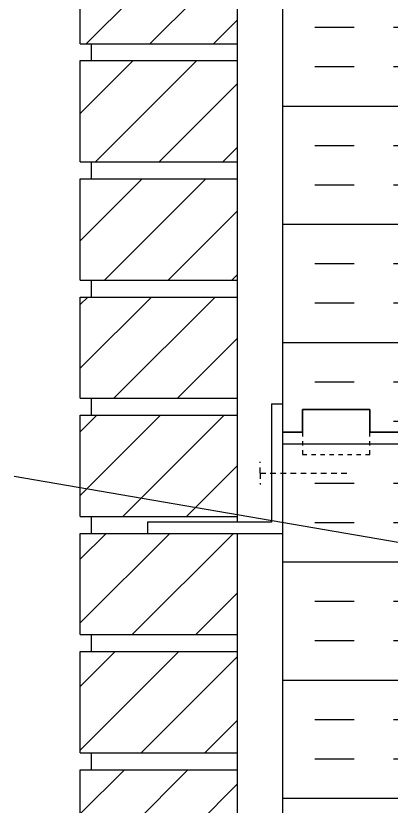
# Model space of a CAD drawing. Header units: inches. Extents: x 16 to 68.3, y 21.2 to 93.9.
# Drawn here: x 33.45 to 41.79, y 66.62 to 84.18 of the extents above; entities that cross this region are included whole.
import ezdxf

# ---------------------------------------------------------------- set-up
doc = ezdxf.new("R2010")
doc.units = ezdxf.units.IN
doc.header["$LTSCALE"] = 0.5
doc.header["$MEASUREMENT"] = 0
doc.linetypes.add('DASHED2', pattern=[0.375, 0.25, -0.125])
for name, color, linetype in [('HATCH', 12, 'Continuous'), ('line25', 2, 'Continuous'), ('LINE50', 5, 'Continuous'), ('LINE9', 9, 'Continuous'), ('TEXT', 4, 'Continuous')]:
    doc.layers.add(name, color=color, linetype=linetype)
doc.styles.add('DIM', font='romans.shx', dxfattribs={"width": 0.7})
doc.dimstyles.new('ext_12', dxfattribs={"dimscale": 12, "dimtxt": 0.09375, "dimasz": 0.09375, "dimexe": 0.09375, "dimexo": 0.0625, "dimgap": 0.0625, "dimtad": 1, "dimdec": 1, "dimzin": 3, "dimdsep": 46, "dimlunit": 4, "dimtxsty": 'DIM', "dimcen": 0.09, "dimdle": 0.09375, "dimclrt": 4, "dimadec": 0, "dimazin": 0, "dimtfac": 1, "dimtdec": 1, "dimtmove": 2, "dimatfit": 3, "dimfxl": 1, "dimfrac": 2, "dimtolj": 1, "dimtzin": 0, "dimarcsym": 0})

msp = doc.modelspace()

# ---------------------------------------------------------------- hatches: boundary and pattern name
at = {"layer": 'HATCH'}
h = msp.add_hatch(dxfattribs=at)
h.set_pattern_fill('INSUL', color=256, scale=7, style=0)
h.set_pattern_definition([(0, (-2884.155831338762, -322.0766072067573), (0, 2.625), []), (0, (-2884.155831338762, -321.2016072067573), (0, 2.625), [0.875, -0.875]), (0, (-2884.155831338762, -320.3266072067573), (0, 2.625), [0.875, -0.875])])
h.paths.add_polyline_path([(39.38075037272097, 74.93290685595431), (39.81825037272097, 74.93290685595431), (39.81825037272097, 75.43290685595431), (41.31825037272097, 75.43290685595431), (41.31825037272097, 74.93290685595431), (42.00575037272097, 74.93290685595431), (42.00575037272097, 92.93290685595431), (41.31825037272097, 92.93290685595431), (41.31825037272097, 93.43290685595431), (39.81825037272097, 93.43290685595431), (39.81825037272097, 92.93290685595431), (39.38075037272097, 92.93290685595431)])
h = msp.add_hatch(dxfattribs=at)
h.set_pattern_fill('ANSI31', color=256, scale=8, style=0)
h.set_pattern_definition([(45, (-75.64123689237272, -97.81157298955134), (-0.7071067811865475, 0.7071067811865476), [])])
h.paths.add_polyline_path([(38.3807503727212, 92.93290685595437), (34.88075037272097, 92.93290685595434), (34.88075037272097, 91.43290685595431), (38.3807503727212, 91.43290685595437)])
h.paths.add_polyline_path([(38.3807503727212, 91.05790685595437), (34.88075037272097, 91.05790685595431), (34.88075037272097, 90.02005755701714), (37.82499149161731, 90.02005755701714), (38.3807503727212, 90.02005755701714)])
h.paths.add_polyline_path([(38.3807503727212, 90.02005755701714), (37.82499149161731, 90.02005755701714), (34.88075037272097, 90.02005755701714), (34.88075037272097, 88.80790685595431), (38.3807503727212, 88.80790685595437)])
h.paths.add_polyline_path([(38.3807503727212, 88.43290685595431), (34.88075037272097, 88.43290685595437), (34.88075037272097, 86.18290685595431), (38.38075037272097, 86.18290685595434)])
h.paths.add_polyline_path([(38.3807503727212, 85.80790685595434), (34.88075037272097, 85.80790685595434), (34.88075037272097, 83.55790685595431), (38.38075037272097, 83.55790685595437)])
h.paths.add_polyline_path([(38.38075037272097, 83.18290685595434), (34.88075037272097, 83.18290685595434), (34.88075037272097, 80.93290685595431), (38.38075037272097, 80.93290685595431)])
h.paths.add_polyline_path([(38.38075037272097, 80.55790685595431), (34.88075037272097, 80.55790685595434), (34.88075037272097, 78.30790685595431), (38.38075037272097, 78.30790685595437)])
h.paths.add_polyline_path([(38.38075037272097, 77.93290685595434), (34.88075037272097, 77.93290685595434), (34.88075037272097, 75.68290685595431), (38.38075037272097, 75.68290685595434), (38.38075037272097, 76.5579068559544), (38.37966691568823, 76.61871061205792), (38.38075037272097, 76.68290685595436), (38.375920260855, 76.74234953472705), (38.38075037272097, 76.80790685595434)])
h.paths.add_polyline_path([(38.38075037272097, 75.30790685595434), (34.88075037272097, 75.30790685595431), (34.88075037272097, 73.05790685595431), (38.38075037272097, 73.05790685595434)])
h.paths.add_polyline_path([(38.38075037272097, 72.68290685595431), (34.88075037272097, 72.68290685595434), (34.88075037272097, 70.43290685595431), (38.38075037272097, 70.43290685595434)])
h.paths.add_polyline_path([(38.38075037272097, 70.05790685595434), (34.88075037272097, 70.05790685595431), (34.88075037272097, 68.63715070890072), (37.82499149161731, 68.63715070890072), (38.38075037272097, 68.63715070890072)])
h.paths.add_polyline_path([(38.38075037272097, 68.63715070890072), (37.82499149161731, 68.63715070890072), (34.88075037272097, 68.63715070890072), (34.88075037272097, 67.80790685595434), (38.38075037272097, 67.80790685595434)])
h.paths.add_polyline_path([(38.38075037272097, 67.43290685595434), (36.38075037272097, 67.43290685595434), (34.88075037272097, 67.43290685595434), (34.88075037272097, 65.18290685595431), (38.38075037272097, 65.18290685595434)])
h.paths.add_polyline_path([(38.38075037272097, 64.80790685595434), (34.88075037272097, 64.80790685595431), (34.88075037272097, 62.55790685595431), (38.38075037272097, 62.55790685595434)])
h.paths.add_polyline_path([(38.38075037272097, 62.18290685595434), (34.88075037272097, 62.18290685595434), (34.88075037272097, 59.93290685595431), (38.38075037272097, 59.93290685595434)])
h.paths.add_polyline_path([(38.38075037272097, 59.55790685595431), (34.88075037272097, 59.55790685595437), (34.88075037272097, 57.93287962581269), (35.32667078106783, 57.67105294225738), (35.93939032264848, 57.30790685595431), (38.38075037272097, 57.30790685595434)])
h = msp.add_hatch(dxfattribs=at)
h.set_pattern_fill('INSUL', color=256, scale=7, style=0)
h.set_pattern_definition([(0, (-2884.155831338763, -340.0766072067573), (0, 2.625), []), (0, (-2884.155831338763, -339.2016072067573), (0, 2.625), [0.875, -0.875]), (0, (-2884.155831338763, -338.3266072067573), (0, 2.625), [0.875, -0.875])])
h.paths.add_polyline_path([(39.38075037272097, 56.93290685595431), (39.81825037272097, 56.93290685595431), (39.81825037272097, 57.43290685595431), (41.31825037272097, 57.43290685595431), (41.31825037272097, 56.93290685595431), (42.00575037272097, 56.93290685595431), (42.00575037272097, 74.93290685595431), (41.31825037272097, 74.93290685595431), (41.31825037272097, 75.43290685595431), (39.81825037272097, 75.43290685595431), (39.81825037272097, 74.93290685595431), (39.38075037272097, 74.93290685595431)])

# ---------------------------------------------------------------- linework, layer by layer
at = {"layer": 'line25'}
for p, q in [((34.88075037272097, 83.55790685595434), (34.88075037272097, 85.80790685595434)), ((38.38075037272097, 72.93290685595434), (38.38075037272097, 85.80790685595434)), ((34.88075037272097, 83.55790685595434), (38.38075037272097, 83.55790685595434)), ((35.13075037272097, 83.18290685595434), (35.13075037272097, 83.55790685595434)), ((34.88075037272097, 83.18290685595434), (38.3807503727212, 83.18290685595434)), ((34.88075037272097, 80.93290685595434), (34.88075037272097, 83.18290685595434)), ((34.88075037272097, 80.93290685595434), (38.38075037272097, 80.93290685595434)), ((35.13075037272097, 80.55790685595434), (35.13075037272097, 80.93290685595434)), ((34.88075037272097, 78.30790685595434), (34.88075037272097, 80.55790685595434)), ((34.88075037272097, 80.55790685595434), (38.38075037272097, 80.55790685595434)), ((34.88075037272097, 78.30790685595434), (38.38075037272097, 78.30790685595434)), ((35.13075037272097, 77.93290685595434), (35.13075037272097, 78.30790685595434)), ((34.88075037272097, 77.93290685595434), (38.38075037272097, 77.93290685595434)), ((34.88075037272097, 75.68290685595434), (34.88075037272097, 77.93290685595434)), ((34.88075037272097, 75.68290685595434), (38.38075037272097, 75.68290685595434)), ((35.13075037272097, 75.30790685595434), (35.13075037272097, 75.68290685595434)), ((34.88075037272097, 73.05790685595434), (34.88075037272097, 75.30790685595434)), ((34.88075037272097, 75.30790685595434), (38.38075037272097, 75.30790685595434)), ((34.88075037272097, 73.05790685595434), (38.38075037272097, 73.05790685595434)), ((35.13075037272097, 72.68290685595434), (35.13075037272097, 73.05790685595434)), ((34.88075037272097, 70.43290685595434), (34.88075037272097, 72.68290685595434)), ((34.88075037272097, 72.68290685595434), (38.38075037272097, 72.68290685595434)), ((38.38075037272097, 67.43290685595434), (38.38075037272097, 72.68290685595431)), ((34.88075037272097, 70.43290685595434), (38.38075037272097, 70.43290685595434)), ((35.13075037272097, 70.05790685595434), (35.13075037272097, 70.43290685595434)), ((34.88075037272097, 67.80790685595434), (34.88075037272097, 70.05790685595434)), ((34.88075037272097, 70.05790685595434), (38.3807503727212, 70.05790685595434)), ((34.88075037272097, 67.80790685595434), (38.38075037272097, 67.80790685595434)), ((35.13075037272097, 67.43290685595434), (35.13075037272097, 67.80790685595434)), ((34.88075037272097, 67.43290685595434), (38.38075037272097, 67.43290685595434)), ((34.88075037272097, 65.18290685595434), (34.88075037272097, 67.43290685595434)), ((38.38075037272097, 56.93290685595434), (38.38075037272097, 67.43290685595434))]:
    msp.add_line(p, q, dxfattribs=at)
at = {"layer": 'LINE50'}
for p, q in [((39.38075037272097, 74.93290685595431), (39.38075037272097, 92.93290685595431)), ((39.38075037272097, 56.93290685595431), (39.38075037272097, 74.93290685595431))]:
    msp.add_line(p, q, dxfattribs=at)
for points in [[(42.00575037272097, 74.93290685595431), (41.31825037272097, 74.93290685595431), (41.31825037272097, 75.43290685595431), (39.81825037272097, 75.43290685595431), (39.81825037272097, 74.93290685595431), (39.38075037272097, 74.93290685595431)], [(39.38075037272097, 74.93290685595431), (39.81825037272097, 74.93290685595431), (39.81825037272097, 75.43290685595431), (41.31825037272097, 75.43290685595431), (41.31825037272097, 74.93290685595431), (42.00575037272097, 74.93290685595431)]]:
    msp.add_lwpolyline(points, dxfattribs=at)
at = {"layer": 'LINE9'}
for p, q in [((39.13075037272097, 75.55790685595434), (39.13075037272097, 72.93290685595434)), ((39.13075037272097, 75.55790685595434), (39.38075037272097, 75.55790685595434)), ((36.38075037272074, 72.93290685595434), (36.38075037272074, 72.68290685595434)), ((39.13075037272097, 72.93290685595434), (36.38075037272074, 72.93290685595434)), ((36.38075037272074, 72.68290685595434), (39.38075037272097, 72.68290685595434))]:
    msp.add_line(p, q, dxfattribs=at)
at = {"layer": 'LINE9', "linetype": 'DASHED2'}
for q in [(38.88075037272074, 74.27107770500405), (40.88075037272074, 74.02107770500405), (38.88075037272074, 73.77107770500405)]:
    msp.add_line((38.88075037272074, 74.02107770500405), q, dxfattribs=at)
at = {"layer": 'LINE9', "linetype": 'DASHED2', "ltscale": 0.15}
msp.add_lwpolyline([(39.81825037272097, 74.93290685595429), (39.81825037272097, 74.93290685595429), (39.81825037272097, 74.43290685595429), (41.31825037272097, 74.43290685595429), (41.31825037272097, 74.93290685595429), (41.31825037272097, 74.93290685595429)], dxfattribs=at)
at = {"layer": 'TEXT'}
for points in [[(35.48138507977927, 82.37153854285245, 0, 0.36, 0), (34.40138507977935, 82.37153854285245, 0, 0, 0), (27.76034974679936, 82.37153854285245, 0, 0, 0)], [(46.01729402065461, 73.94629794634687, 0, 0.36, 0), (44.93729402065468, 73.94629794634687, 0, 0, 0), (23.91287660426536, 73.94629794634687, 0, 0, 0)]]:
    msp.add_lwpolyline(points, format="xyseb", dxfattribs=at)

# ---------------------------------------------------------------- leaders
msp.add_leader([(45.19444034210005, 71.92295497193143), (33.41755924254227, 73.94629794634687)], dimstyle='ext_12', override={"dimgap": 0.0625, "dimtad": 0}, dxfattribs=at)

doc.saveas('drawing.dxf')
